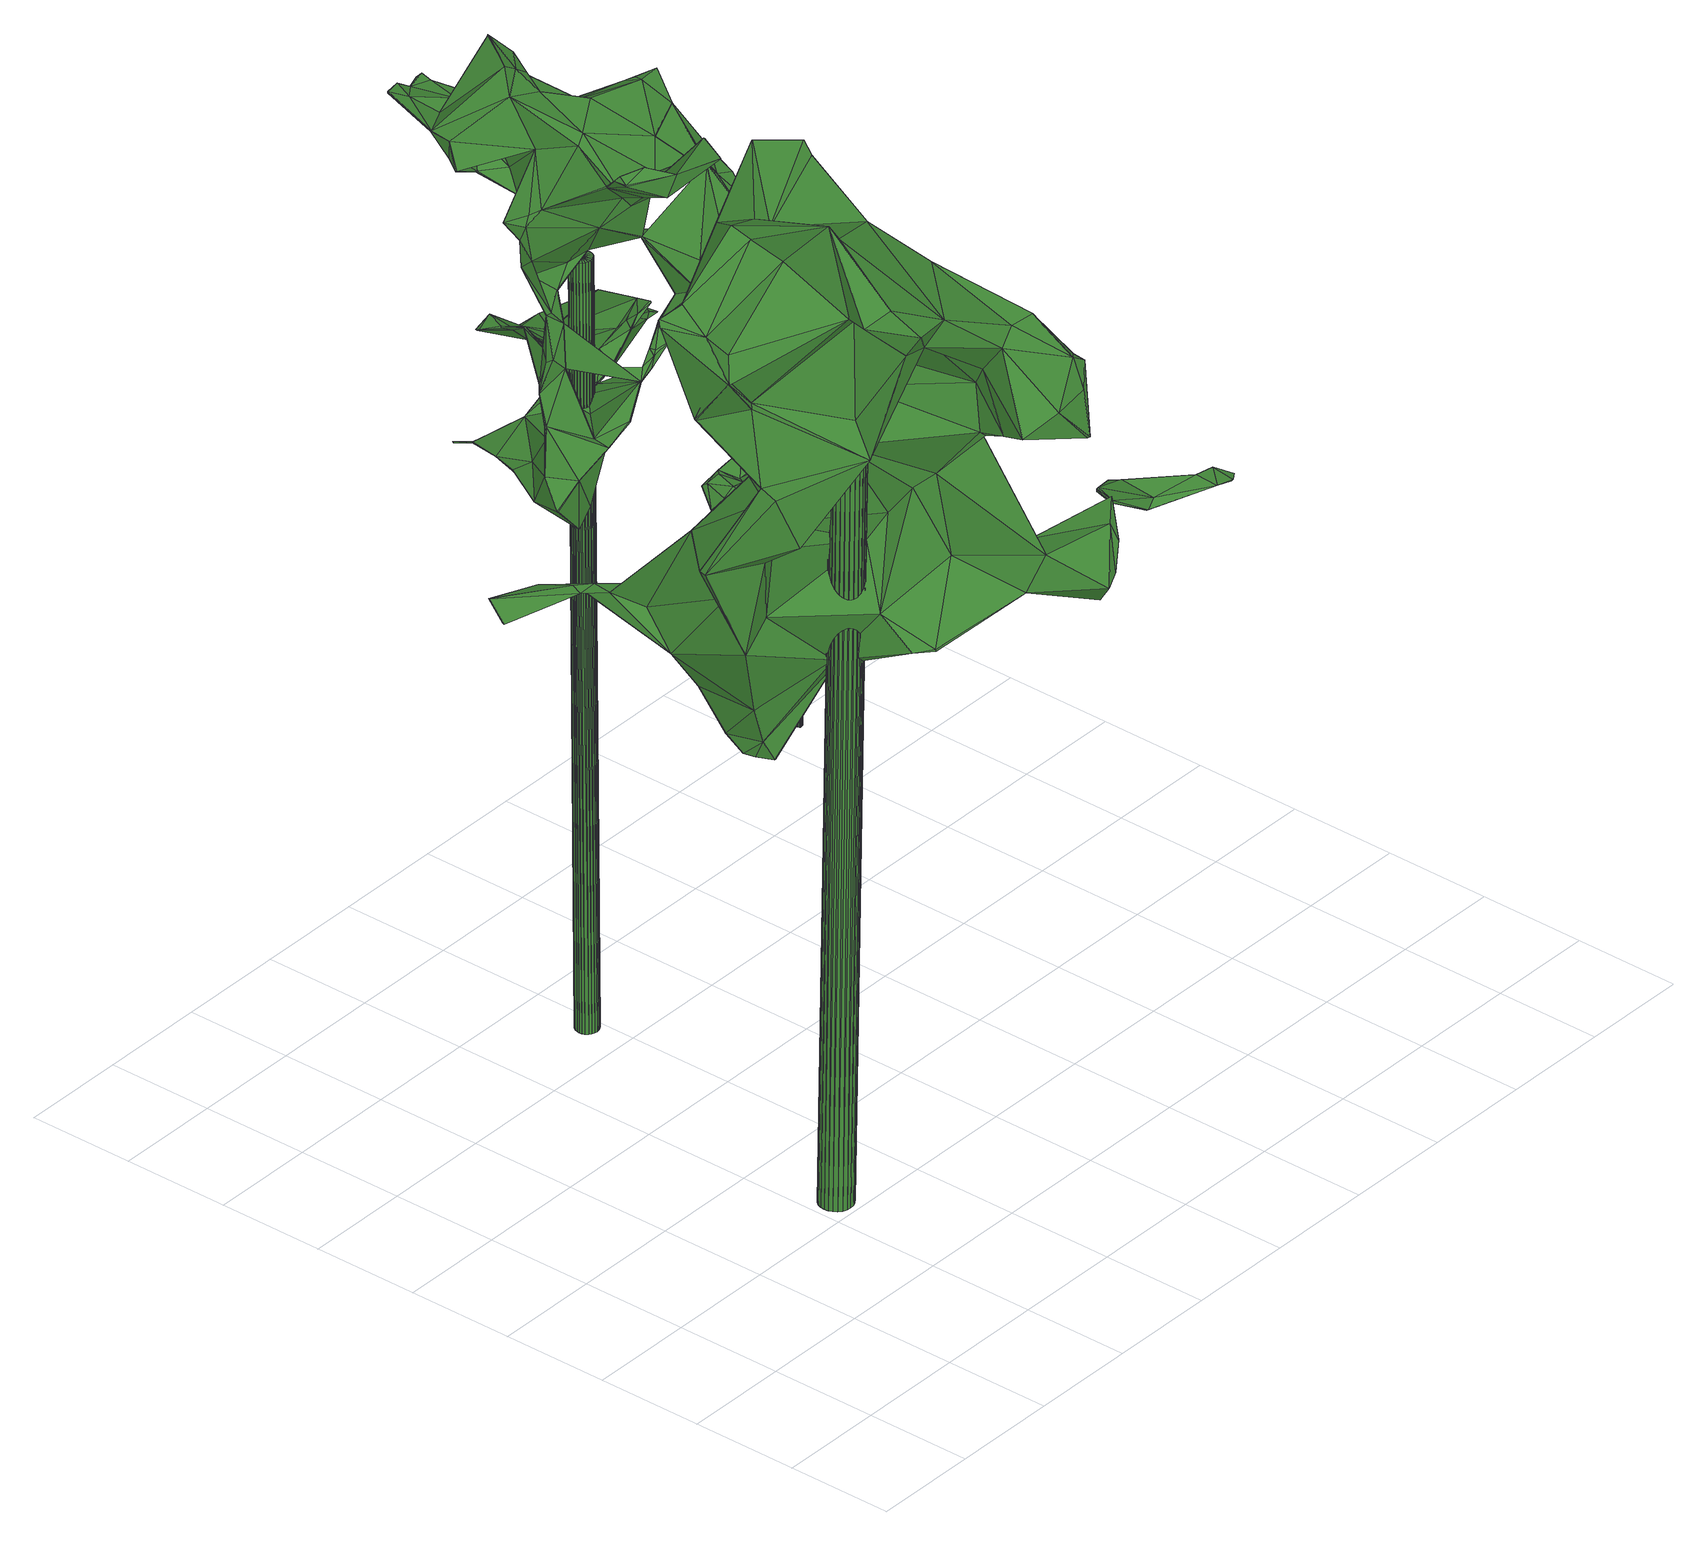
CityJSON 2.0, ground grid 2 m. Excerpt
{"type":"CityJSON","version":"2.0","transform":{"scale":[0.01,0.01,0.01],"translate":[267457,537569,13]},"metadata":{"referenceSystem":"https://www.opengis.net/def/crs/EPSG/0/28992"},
"CityObjects":{
"tree1":{"type":"SolitaryVegetationObject","attributes":{"gtid":83,"crown_width_m":7.77,"crown_median_z":27.76,"crown_r50_m":0.424,"crown_porosity":0.878,"trunk_H_m":14.56,"trunk_DBH_m":0.622,"trunk_radius_m":0.311,"trunk_base_height_m":13.2,"original_gtid":"88"},"geometry":[{"type":"Solid","lod":"3","boundaries":[[[[0,1,2]],[[3,4,5]],[[6,7,8]],[[9,10,11]],[[12,13,14]],[[15,16,17]],[[18,19,20]],[[21,19,18]],[[22,23,24]],[[25,26,27]],[[28,29,30]],[[31,32,33]],[[34,35,36]],[[14,37,38]],[[39,40,41]],[[28,42,29]],[[43,42,28]],[[44,45,46]],[[47,14,48]],[[47,37,14]],[[0,2,49]],[[50,51,52]],[[12,53,54]],[[16,15,55]],[[1,48,2]],[[33,32,56]],[[54,37,47]],[[57,56,32]],[[58,59,60]],[[61,25,27]],[[62,6,63]],[[50,52,64]],[[65,66,67]],[[68,69,70]],[[68,70,71]],[[10,41,5]],[[72,73,74]],[[75,76,77]],[[78,59,20]],[[79,80,30]],[[81,82,27]],[[61,27,82]],[[83,74,84]],[[37,53,85]],[[85,53,86]],[[29,79,30]],[[87,88,89]],[[90,58,91]],[[46,45,92]],[[93,94,73]],[[95,96,63]],[[57,32,31]],[[97,1,0]],[[97,0,49]],[[75,98,50]],[[99,50,98]],[[86,53,12]],[[100,69,68]],[[101,11,4]],[[56,57,102]],[[56,102,103]],[[104,105,106]],[[17,107,108]],[[93,89,94]],[[41,10,9]],[[34,36,94]],[[109,39,9]],[[110,13,54]],[[111,5,112]],[[102,113,103]],[[114,24,23]],[[105,115,116]],[[117,118,119]],[[120,119,107]],[[108,107,119]],[[23,22,121]],[[36,92,122]],[[35,92,36]],[[123,124,74]],[[70,125,126]],[[26,127,27]],[[105,128,106]],[[16,61,82]],[[8,7,129]],[[62,7,6]],[[62,129,7]],[[130,33,56]],[[131,132,77]],[[77,118,131]],[[70,126,133]],[[93,73,134]],[[34,44,46]],[[3,123,4]],[[73,122,74]],[[79,40,39]],[[29,40,79]],[[34,46,35]],[[94,122,73]],[[36,122,94]],[[92,35,46]],[[135,136,137]],[[67,138,139]],[[140,5,141]],[[67,139,65]],[[60,142,58]],[[143,144,18]],[[100,145,69]],[[146,147,148]],[[65,149,150]],[[16,55,61]],[[116,102,151]],[[61,55,25]],[[24,152,43]],[[42,43,152]],[[3,140,123]],[[145,153,69]],[[154,155,156]],[[157,155,154]],[[62,63,134]],[[62,134,129]],[[69,125,70]],[[21,125,69]],[[65,158,66]],[[159,97,137]],[[159,137,136]],[[14,160,2]],[[3,5,140]],[[4,83,161]],[[53,37,54]],[[78,60,59]],[[145,60,78]],[[142,145,162]],[[142,162,138]],[[159,1,97]],[[163,164,103]],[[25,55,15]],[[157,127,105]],[[25,15,26]],[[6,95,63]],[[67,66,165]],[[92,166,117]],[[45,166,92]],[[135,137,97]],[[122,92,117]],[[49,135,97]],[[103,164,56]],[[2,160,49]],[[20,19,78]],[[167,168,169]],[[34,166,44]],[[34,88,166]],[[159,48,1]],[[10,5,11]],[[5,4,11]],[[74,83,123]],[[4,123,83]],[[130,56,170]],[[150,91,158]],[[17,108,77]],[[150,149,28]],[[81,127,157]],[[27,127,81]],[[105,64,128]],[[156,171,172]],[[173,99,93]],[[11,174,9]],[[68,175,176]],[[157,154,81]],[[176,175,124]],[[147,146,28]],[[28,177,150]],[[79,39,80]],[[116,151,155]],[[54,13,12]],[[58,142,138]],[[163,143,59]],[[8,95,6]],[[158,65,150]],[[178,179,180]],[[179,162,145]],[[181,129,134]],[[31,151,57]],[[107,154,120]],[[182,112,40]],[[144,183,21]],[[95,8,181]],[[129,181,8]],[[43,28,146]],[[43,146,24]],[[82,17,16]],[[82,81,17]],[[122,117,74]],[[111,114,141]],[[111,141,5]],[[184,58,90]],[[58,138,67]],[[67,165,58]],[[174,185,186]],[[187,171,151]],[[108,119,118]],[[100,186,185]],[[115,105,104]],[[156,155,171]],[[115,183,188]],[[144,188,183]],[[175,189,190]],[[180,191,185]],[[179,185,191]],[[131,88,98]],[[107,81,154]],[[144,21,18]],[[157,105,116]],[[146,148,24]],[[94,88,34]],[[192,121,148]],[[99,87,93]],[[98,87,99]],[[193,167,192]],[[163,194,80]],[[139,147,149]],[[66,91,165]],[[58,165,91]],[[158,91,66]],[[104,183,115]],[[2,48,14]],[[96,95,181]],[[134,63,96]],[[134,96,93]],[[173,93,96]],[[139,149,65]],[[195,84,119]],[[161,84,195]],[[182,40,42]],[[22,24,148]],[[141,196,140]],[[157,116,155]],[[49,160,14]],[[101,4,197]],[[114,111,198]],[[163,199,194]],[[124,123,140]],[[140,196,168]],[[133,50,99]],[[115,102,116]],[[17,81,107]],[[77,108,118]],[[100,101,186]],[[75,50,64]],[[133,99,70]],[[99,71,70]],[[76,17,77]],[[186,172,174]],[[23,169,114]],[[188,144,143]],[[115,188,143]],[[20,59,200]],[[59,143,200]],[[170,164,163]],[[18,200,143]],[[51,201,128]],[[18,20,200]],[[14,38,86]],[[12,14,86]],[[201,104,106]],[[187,130,202]],[[33,130,187]],[[202,172,171]],[[173,203,99]],[[71,99,203]],[[119,84,117]],[[71,203,68]],[[175,68,203]],[[194,177,80]],[[30,80,177]],[[30,177,28]],[[168,178,180]],[[168,180,140]],[[102,57,151]],[[155,151,171]],[[31,33,151]],[[187,151,33]],[[140,180,204]],[[202,130,39]],[[39,130,80]],[[89,93,87]],[[115,113,102]],[[143,113,115]],[[202,171,187]],[[22,148,121]],[[184,59,58]],[[94,89,88]],[[143,163,113]],[[103,113,163]],[[170,163,80]],[[130,170,80]],[[124,140,204]],[[124,204,176]],[[85,38,37]],[[86,38,85]],[[133,51,50]],[[128,201,106]],[[133,201,51]],[[104,201,133]],[[126,104,133]],[[48,159,205]],[[48,205,47]],[[51,128,52]],[[128,64,52]],[[64,105,76]],[[64,76,75]],[[60,145,142]],[[72,175,190]],[[182,42,111]],[[112,182,111]],[[40,29,42]],[[39,41,9]],[[9,174,109]],[[184,163,59]],[[42,152,114]],[[124,72,74]],[[72,124,175]],[[170,56,164]],[[154,101,120]],[[154,156,101]],[[96,181,189]],[[40,5,41]],[[23,167,169]],[[78,19,153]],[[21,153,19]],[[78,153,145]],[[69,153,21]],[[28,149,147]],[[184,199,163]],[[90,199,184]],[[11,185,174]],[[112,5,40]],[[161,83,84]],[[24,114,152]],[[139,138,206]],[[193,179,168]],[[179,178,168]],[[139,206,192]],[[179,191,180]],[[47,205,54]],[[72,190,73]],[[117,84,74]],[[136,205,159]],[[135,110,136]],[[135,49,110]],[[136,110,205]],[[54,205,110]],[[11,101,180]],[[109,202,39]],[[98,75,132]],[[98,132,131]],[[194,91,150]],[[179,192,206]],[[179,193,192]],[[126,207,104]],[[131,166,88]],[[117,166,118]],[[45,44,166]],[[11,180,185]],[[145,185,179]],[[194,150,177]],[[173,189,203]],[[96,189,173]],[[125,207,126]],[[175,203,189]],[[183,104,207]],[[100,185,145]],[[87,98,88]],[[190,189,73]],[[134,73,189]],[[134,189,181]],[[21,207,125]],[[183,207,21]],[[15,208,26]],[[194,199,91]],[[90,91,199]],[[120,209,119]],[[195,119,209]],[[132,75,77]],[[101,156,186]],[[14,13,49]],[[110,49,13]],[[101,204,180]],[[101,100,204]],[[176,204,68]],[[68,204,100]],[[138,162,206]],[[147,139,148]],[[192,148,139]],[[193,168,167]],[[192,167,121]],[[121,167,23]],[[209,120,101]],[[4,161,197]],[[209,101,197]],[[195,197,161]],[[209,197,195]],[[156,172,186]],[[174,172,109]],[[109,172,202]],[[114,198,42]],[[42,198,111]],[[17,208,15]],[[76,208,17]],[[105,208,76]],[[26,208,127]],[[105,127,208]],[[179,206,162]],[[118,166,131]],[[196,169,168]],[[141,169,196]],[[114,169,141]],[[210,211,212]],[[210,212,213]],[[213,212,214]],[[213,214,215]],[[212,211,216]],[[212,216,214]],[[214,216,217]],[[214,217,215]],[[216,211,218]],[[216,218,217]],[[217,218,219]],[[217,219,215]],[[218,211,220]],[[218,220,219]],[[219,220,221]],[[219,221,215]],[[220,211,222]],[[220,222,221]],[[221,222,223]],[[221,223,215]],[[222,211,224]],[[222,224,223]],[[223,224,225]],[[223,225,215]],[[224,211,226]],[[224,226,225]],[[225,226,227]],[[225,227,215]],[[226,211,228]],[[226,228,227]],[[227,228,229]],[[227,229,215]],[[228,211,230]],[[228,230,229]],[[229,230,231]],[[229,231,215]],[[230,211,232]],[[230,232,231]],[[231,232,233]],[[231,233,215]],[[232,211,234]],[[232,234,233]],[[233,234,235]],[[233,235,215]],[[234,211,236]],[[234,236,235]],[[235,236,237]],[[235,237,215]],[[236,211,238]],[[236,238,237]],[[237,238,239]],[[237,239,215]],[[238,211,240]],[[238,240,239]],[[239,240,241]],[[239,241,215]],[[240,211,242]],[[240,242,241]],[[241,242,243]],[[241,243,215]],[[242,211,244]],[[242,244,243]],[[243,244,245]],[[243,245,215]],[[244,211,246]],[[244,246,245]],[[245,246,247]],[[245,247,215]],[[246,211,248]],[[246,248,247]],[[247,248,249]],[[247,249,215]],[[248,211,250]],[[248,250,249]],[[249,250,251]],[[249,251,215]],[[250,211,252]],[[250,252,251]],[[251,252,253]],[[251,253,215]],[[252,211,254]],[[252,254,253]],[[253,254,255]],[[253,255,215]],[[254,211,256]],[[254,256,255]],[[255,256,257]],[[255,257,215]],[[256,211,258]],[[256,258,257]],[[257,258,259]],[[257,259,215]],[[258,211,210]],[[258,210,259]],[[259,210,213]],[[259,213,215]]]]}]},
"tree2":{"type":"SolitaryVegetationObject","attributes":{"gtid":119,"crown_width_m":5.22,"crown_median_z":28.2,"crown_r50_m":0.312,"crown_porosity":0.911,"trunk_H_m":15.16,"trunk_DBH_m":0.413,"trunk_radius_m":0.207,"trunk_base_height_m":13.04,"original_gtid":"127"},"geometry":[{"type":"Solid","lod":"3","boundaries":[[[[260,261,262]],[[263,264,265]],[[266,267,268]],[[269,270,271]],[[272,273,274]],[[275,274,273]],[[276,277,278]],[[279,272,274]],[[280,281,282]],[[283,284,285]],[[286,287,288]],[[289,290,291]],[[286,292,293]],[[294,295,296]],[[297,298,271]],[[299,300,301]],[[302,303,304]],[[302,304,305]],[[306,307,264]],[[308,309,310]],[[286,293,311]],[[303,310,309]],[[312,264,313]],[[314,312,313]],[[307,315,316]],[[266,268,317]],[[288,293,292]],[[288,292,286]],[[318,319,320]],[[321,322,284]],[[323,324,325]],[[326,327,328]],[[329,330,331]],[[332,333,334]],[[335,336,337]],[[312,314,336]],[[338,339,266]],[[340,341,342]],[[343,342,341]],[[311,287,286]],[[344,345,346]],[[337,347,348]],[[315,306,296]],[[310,349,350]],[[351,352,353]],[[320,319,354]],[[355,274,356]],[[357,358,359]],[[303,309,304]],[[303,349,310]],[[360,361,362]],[[363,283,298]],[[364,365,351]],[[366,341,367]],[[368,291,369]],[[370,371,372]],[[373,371,370]],[[374,375,299]],[[376,377,378]],[[340,379,380]],[[342,379,340]],[[381,328,382]],[[383,384,385]],[[310,346,345]],[[310,345,308]],[[337,336,314]],[[386,387,388]],[[389,388,387]],[[390,391,392]],[[393,394,395]],[[396,304,309]],[[353,397,275]],[[393,398,399]],[[394,400,340]],[[318,401,402]],[[322,403,285]],[[314,404,405]],[[406,407,323]],[[312,408,296]],[[409,410,411]],[[350,412,413]],[[414,415,416]],[[310,413,346]],[[417,418,419]],[[264,420,265]],[[421,262,261]],[[322,373,403]],[[422,423,424]],[[317,268,425]],[[426,427,428]],[[428,273,429]],[[430,431,432]],[[433,407,406]],[[372,407,433]],[[263,265,434]],[[435,391,400]],[[394,391,435]],[[436,437,339]],[[438,439,440]],[[441,442,443]],[[296,306,312]],[[349,302,350]],[[444,321,284]],[[321,325,324]],[[403,283,285]],[[334,308,332]],[[303,302,349]],[[293,424,311]],[[322,321,373]],[[405,337,314]],[[387,445,446]],[[387,447,445]],[[369,448,449]],[[317,270,450]],[[451,270,317]],[[392,382,390]],[[381,382,392]],[[452,444,453]],[[325,454,455]],[[456,360,362]],[[457,458,384]],[[457,384,383]],[[442,354,459]],[[289,368,460]],[[322,285,284]],[[461,422,424]],[[278,277,462]],[[401,347,333]],[[334,333,347]],[[463,464,329]],[[305,412,302]],[[376,465,447]],[[346,466,344]],[[346,413,466]],[[337,348,335]],[[430,432,467]],[[320,443,468]],[[441,443,320]],[[266,469,470]],[[391,471,400]],[[432,472,267]],[[432,267,467]],[[294,473,295]],[[380,474,475]],[[273,279,429]],[[396,476,477]],[[478,440,421]],[[428,429,479]],[[480,470,376]],[[410,409,326]],[[406,481,433]],[[436,433,481]],[[330,482,331]],[[328,276,382]],[[424,293,288]],[[358,483,388]],[[386,388,483]],[[296,448,294]],[[449,448,296]],[[484,377,376]],[[444,452,321]],[[405,400,394]],[[394,340,395]],[[485,486,487]],[[485,487,472]],[[446,420,386]],[[337,405,347]],[[356,402,355]],[[488,436,339]],[[272,279,273]],[[451,317,425]],[[312,306,264]],[[489,490,385]],[[354,319,459]],[[326,279,274]],[[326,274,355]],[[394,491,492]],[[363,297,493]],[[328,494,276]],[[358,388,452]],[[366,343,341]],[[276,494,277]],[[278,382,276]],[[334,476,396]],[[310,350,413]],[[495,474,380]],[[315,307,306]],[[299,496,497]],[[425,487,498]],[[430,342,343]],[[479,328,381]],[[271,270,499]],[[402,356,500]],[[312,501,408]],[[320,354,441]],[[308,334,309]],[[372,433,436]],[[384,419,489]],[[302,412,350]],[[296,316,315]],[[325,502,454]],[[503,462,277]],[[504,278,462]],[[334,396,309]],[[359,493,357]],[[269,339,338]],[[505,370,488]],[[417,311,418]],[[339,269,506]],[[500,507,319]],[[288,485,461]],[[264,263,378]],[[402,401,508]],[[402,508,509]],[[264,378,313]],[[385,490,383]],[[387,446,510]],[[329,464,330]],[[330,464,482]],[[511,301,482]],[[411,410,305]],[[340,380,395]],[[411,492,409]],[[274,275,356]],[[295,435,512]],[[399,475,277]],[[436,370,372]],[[452,388,513]],[[430,343,366]],[[419,384,458]],[[397,514,275]],[[266,470,480]],[[267,480,467]],[[290,515,361]],[[440,439,516]],[[323,371,324]],[[430,467,342]],[[493,359,453]],[[498,487,486]],[[384,489,385]],[[484,420,377]],[[399,398,475]],[[395,398,393]],[[432,431,376]],[[425,287,451]],[[451,458,499]],[[517,404,314]],[[382,278,504]],[[390,382,504]],[[391,390,504]],[[430,366,431]],[[419,458,417]],[[402,509,355]],[[358,357,483]],[[386,483,446]],[[510,446,483]],[[510,483,357]],[[457,383,490]],[[498,288,287]],[[287,425,498]],[[376,431,480]],[[366,480,431]],[[344,332,345]],[[345,332,308]],[[405,411,477]],[[405,394,411]],[[413,333,466]],[[355,410,326]],[[412,410,355]],[[277,475,503]],[[289,515,290]],[[518,280,519]],[[283,363,284]],[[361,515,362]],[[428,479,426]],[[289,291,368]],[[369,260,520]],[[478,261,521]],[[318,515,289]],[[320,515,318]],[[305,304,411]],[[513,522,452]],[[497,388,389]],[[342,523,495]],[[318,500,319]],[[402,500,318]],[[326,328,479]],[[513,511,522]],[[482,522,511]],[[389,469,266]],[[282,524,525]],[[524,526,525]],[[311,527,418]],[[424,527,311]],[[419,528,489]],[[358,453,359]],[[452,453,358]],[[489,457,490]],[[396,477,304]],[[367,341,529]],[[331,437,329]],[[331,301,300]],[[325,522,482]],[[325,455,522]],[[389,299,497]],[[524,289,460]],[[524,318,289]],[[335,348,524]],[[438,416,530]],[[521,290,361]],[[261,290,521]],[[338,450,269]],[[435,400,512]],[[387,297,389]],[[305,410,412]],[[529,400,531]],[[295,473,532]],[[394,492,411]],[[335,501,336]],[[312,336,501]],[[393,391,394]],[[469,533,534]],[[480,366,467]],[[380,379,495]],[[342,495,379]],[[342,467,523]],[[401,524,347]],[[318,524,401]],[[347,524,348]],[[479,429,326]],[[326,429,279]],[[363,453,284]],[[493,453,363]],[[284,453,444]],[[457,499,458]],[[489,528,499]],[[489,499,457]],[[497,496,388]],[[261,260,369]],[[266,375,374]],[[324,373,321]],[[534,465,470]],[[376,535,465]],[[386,420,484]],[[264,307,420]],[[307,377,420]],[[409,426,536]],[[479,536,426]],[[282,449,524]],[[411,304,477]],[[488,339,506]],[[488,506,403]],[[378,537,313]],[[360,438,478]],[[440,478,438]],[[307,512,538]],[[400,405,538]],[[405,404,538]],[[517,537,404]],[[538,537,307]],[[538,404,537]],[[354,442,441]],[[512,400,538]],[[442,459,414]],[[442,414,443]],[[294,365,473]],[[362,515,456]],[[518,460,281]],[[485,288,486]],[[389,266,374]],[[498,486,288]],[[299,389,374]],[[468,456,515]],[[468,515,320]],[[298,297,363]],[[475,539,380]],[[398,539,475]],[[540,520,352]],[[540,352,351]],[[529,523,367]],[[400,471,541]],[[516,421,440]],[[423,527,424]],[[503,471,504]],[[504,471,391]],[[369,520,542]],[[297,357,493]],[[326,393,327]],[[277,494,399]],[[458,451,417]],[[311,417,451]],[[287,311,451]],[[378,263,535]],[[413,508,333]],[[413,509,508]],[[513,388,496]],[[513,496,299]],[[373,324,371]],[[378,535,432]],[[378,432,376]],[[275,427,353]],[[273,427,275]],[[529,531,495]],[[406,323,481]],[[502,522,455]],[[461,434,422]],[[479,381,536]],[[510,297,387]],[[473,365,364]],[[500,514,507]],[[447,484,376]],[[522,502,452]],[[321,452,502]],[[321,502,325]],[[534,470,469]],[[424,288,461]],[[434,535,263]],[[461,535,434]],[[325,543,323]],[[481,323,543]],[[401,333,508]],[[405,477,476]],[[517,314,313]],[[520,262,352]],[[482,301,331]],[[447,387,484]],[[386,484,387]],[[355,509,412]],[[413,412,509]],[[502,455,454]],[[544,501,335]],[[460,368,281]],[[531,541,471]],[[531,400,541]],[[529,340,400]],[[461,465,535]],[[485,465,461]],[[468,416,456]],[[465,423,447]],[[422,447,423]],[[409,536,326]],[[456,416,438]],[[510,357,297]],[[370,436,488]],[[523,467,366]],[[360,456,438]],[[421,516,530]],[[421,530,352]],[[367,523,366]],[[529,495,523]],[[300,437,331]],[[529,341,340]],[[317,450,338]],[[524,544,335]],[[449,544,524]],[[459,507,514]],[[470,465,545]],[[426,532,364]],[[473,364,532]],[[267,472,268]],[[275,514,500]],[[326,536,393]],[[380,539,395]],[[398,395,539]],[[475,474,503]],[[393,536,392]],[[393,392,391]],[[392,536,381]],[[266,317,338]],[[533,423,465]],[[533,528,423]],[[465,534,533]],[[469,389,533]],[[389,528,533]],[[504,462,503]],[[280,525,526]],[[299,301,511]],[[513,299,511]],[[364,427,426]],[[369,291,261]],[[261,291,290]],[[521,361,546]],[[521,546,478]],[[360,546,361]],[[266,480,267]],[[266,339,375]],[[436,463,437]],[[329,437,463]],[[481,464,463]],[[436,481,463]],[[482,464,325]],[[299,375,300]],[[300,375,437]],[[437,375,339]],[[397,414,514]],[[369,547,448]],[[471,503,474]],[[531,471,474]],[[531,474,495]],[[540,542,520]],[[351,542,540]],[[512,307,316]],[[443,416,468]],[[261,478,421]],[[282,281,449]],[[449,281,369]],[[517,313,537]],[[394,435,491]],[[295,491,435]],[[532,426,492]],[[532,492,295]],[[409,492,426]],[[518,519,524]],[[518,524,460]],[[369,281,368]],[[295,492,491]],[[505,488,403]],[[283,403,548]],[[283,548,298]],[[439,530,516]],[[377,537,378]],[[296,408,544]],[[370,505,373]],[[403,373,505]],[[307,537,377]],[[438,530,439]],[[416,352,530]],[[332,344,549]],[[282,525,280]],[[518,281,280]],[[360,478,546]],[[470,432,535]],[[535,376,470]],[[524,519,526]],[[544,408,501]],[[334,347,476]],[[405,476,347]],[[459,319,507]],[[500,356,275]],[[353,414,397]],[[351,427,364]],[[273,428,427]],[[353,427,351]],[[485,545,465]],[[472,545,485]],[[470,545,432]],[[432,545,472]],[[449,296,544]],[[519,280,526]],[[443,414,416]],[[296,295,316]],[[295,512,316]],[[372,371,407]],[[323,407,371]],[[418,527,419]],[[419,527,528]],[[423,528,527]],[[352,262,421]],[[389,271,528]],[[297,271,389]],[[528,271,499]],[[548,403,506]],[[548,506,298]],[[271,298,506]],[[271,506,269]],[[260,262,520]],[[450,270,269]],[[499,270,451]],[[487,425,268]],[[472,487,268]],[[399,494,393]],[[327,393,494]],[[459,514,414]],[[416,415,352]],[[414,353,415]],[[352,415,353]],[[327,494,328]],[[294,448,547]],[[365,294,542]],[[365,542,351]],[[542,294,547]],[[542,547,369]],[[332,549,333]],[[466,333,549]],[[466,549,344]],[[422,445,447]],[[422,434,445]],[[420,446,445]],[[434,265,445]],[[420,445,265]],[[481,543,464]],[[325,464,543]],[[550,551,552]],[[550,552,553]],[[553,552,554]],[[553,554,555]],[[552,551,556]],[[552,556,554]],[[554,556,557]],[[554,557,555]],[[556,551,558]],[[556,558,557]],[[557,558,559]],[[557,559,555]],[[558,551,560]],[[558,560,559]],[[559,560,561]],[[559,561,555]],[[560,551,562]],[[560,562,561]],[[561,562,563]],[[561,563,555]],[[562,551,564]],[[562,564,563]],[[563,564,565]],[[563,565,555]],[[564,551,566]],[[564,566,565]],[[565,566,567]],[[565,567,555]],[[566,551,568]],[[566,568,567]],[[567,568,569]],[[567,569,555]],[[568,551,570]],[[568,570,569]],[[569,570,571]],[[569,571,555]],[[570,551,572]],[[570,572,571]],[[571,572,573]],[[571,573,555]],[[572,551,574]],[[572,574,573]],[[573,574,575]],[[573,575,555]],[[574,551,576]],[[574,576,575]],[[575,576,577]],[[575,577,555]],[[576,551,578]],[[576,578,577]],[[577,578,579]],[[577,579,555]],[[578,551,580]],[[578,580,579]],[[579,580,581]],[[579,581,555]],[[580,551,582]],[[580,582,581]],[[581,582,583]],[[581,583,555]],[[582,551,584]],[[582,584,583]],[[583,584,585]],[[583,585,555]],[[584,551,586]],[[584,586,585]],[[585,586,587]],[[585,587,555]],[[586,551,588]],[[586,588,587]],[[587,588,589]],[[587,589,555]],[[588,551,590]],[[588,590,589]],[[589,590,591]],[[589,591,555]],[[590,551,592]],[[590,592,591]],[[591,592,593]],[[591,593,555]],[[592,551,594]],[[592,594,593]],[[593,594,595]],[[593,595,555]],[[594,551,596]],[[594,596,595]],[[595,596,597]],[[595,597,555]],[[596,551,598]],[[596,598,597]],[[597,598,599]],[[597,599,555]],[[598,551,550]],[[598,550,599]],[[599,550,553]],[[599,553,555]]]]}]},
"tree3":{"type":"SolitaryVegetationObject","attributes":{"gtid":524,"crown_width_m":3.29,"crown_median_z":17.42,"crown_r50_m":0.16,"crown_porosity":0.931,"trunk_H_m":4.4,"trunk_DBH_m":0.105,"trunk_radius_m":0.0523,"trunk_base_height_m":13.02,"original_gtid":"594"},"geometry":[{"type":"Solid","lod":"3","boundaries":[[[[600,601,602]],[[603,604,605]],[[606,607,608]],[[609,610,611]],[[612,613,614]],[[615,616,617]],[[618,617,616]],[[619,620,621]],[[622,623,624]],[[625,622,626]],[[627,628,629]],[[630,631,632]],[[633,634,635]],[[600,602,636]],[[637,638,639]],[[640,641,642]],[[626,643,644]],[[637,645,646]],[[624,602,601]],[[647,648,649]],[[620,650,651]],[[635,652,653]],[[654,603,605]],[[601,600,655]],[[656,657,658]],[[659,660,661]],[[662,629,628]],[[627,629,663]],[[610,664,611]],[[649,648,665]],[[666,667,668]],[[669,670,621]],[[647,671,648]],[[625,672,673]],[[651,674,675]],[[665,662,676]],[[622,608,677]],[[678,679,680]],[[679,681,680]],[[682,616,683]],[[684,685,603]],[[686,687,688]],[[689,690,691]],[[618,692,693]],[[694,695,696]],[[605,697,659]],[[649,698,647]],[[659,661,615]],[[673,681,679]],[[699,700,701]],[[701,702,699]],[[702,700,699]],[[603,685,703]],[[704,705,706]],[[704,706,707]],[[622,607,626]],[[708,709,710]],[[657,652,635]],[[711,712,668]],[[656,658,713]],[[678,680,714]],[[702,701,662]],[[715,716,717]],[[718,716,715]],[[673,719,681]],[[702,662,628]],[[618,720,692]],[[665,663,649]],[[721,609,722]],[[714,705,678]],[[723,724,671]],[[603,725,604]],[[726,727,625]],[[672,625,727]],[[618,693,617]],[[711,728,729]],[[730,731,732]],[[605,733,654]],[[734,643,626]],[[709,613,735]],[[652,657,656]],[[639,652,656]],[[635,736,633]],[[737,736,635]],[[645,639,656]],[[639,638,738]],[[674,739,740]],[[741,740,739]],[[729,697,605]],[[617,742,743]],[[744,643,632]],[[745,722,670]],[[746,711,644]],[[611,664,619]],[[711,729,667]],[[668,667,729]],[[747,748,749]],[[726,625,626]],[[682,683,660]],[[618,750,720]],[[603,703,725]],[[717,741,739]],[[679,751,673]],[[752,753,754]],[[733,747,654]],[[608,601,755]],[[658,756,713]],[[757,713,756]],[[666,712,711]],[[701,676,662]],[[703,758,725]],[[659,615,759]],[[659,759,733]],[[606,679,678]],[[760,761,762]],[[639,645,637]],[[698,649,663]],[[696,763,704]],[[665,676,627]],[[665,627,663]],[[734,607,606]],[[608,624,601]],[[608,607,677]],[[622,677,607]],[[617,759,615]],[[729,605,604]],[[764,765,766]],[[733,759,767]],[[694,731,730]],[[608,622,624]],[[768,686,769]],[[693,770,771]],[[720,750,741]],[[658,772,773]],[[694,757,670]],[[670,757,756]],[[694,696,757]],[[749,752,754]],[[684,703,685]],[[652,639,738]],[[688,774,640]],[[731,694,773]],[[731,773,772]],[[689,638,637]],[[732,731,772]],[[733,767,747]],[[775,753,752]],[[670,722,776]],[[606,630,734]],[[709,735,777]],[[610,745,664]],[[778,600,779]],[[778,779,679]],[[726,644,780]],[[726,626,644]],[[652,738,653]],[[690,689,761]],[[690,761,760]],[[707,696,704]],[[750,781,741]],[[753,782,783]],[[684,782,753]],[[628,676,700]],[[628,700,702]],[[733,605,659]],[[754,753,747]],[[754,747,749]],[[647,698,784]],[[643,734,630]],[[647,784,671]],[[784,723,671]],[[656,785,645]],[[693,692,770]],[[692,786,770]],[[656,713,785]],[[776,621,694]],[[666,711,667]],[[654,783,603]],[[747,783,654]],[[711,668,644]],[[758,604,725]],[[603,782,684]],[[783,782,603]],[[766,745,669]],[[780,644,668]],[[701,700,676]],[[611,776,722]],[[627,676,628]],[[694,670,776]],[[787,610,609]],[[720,788,692]],[[687,774,688]],[[775,681,719]],[[756,773,694]],[[781,789,786]],[[670,669,745]],[[625,790,791]],[[755,655,608]],[[601,655,755]],[[610,787,792]],[[766,650,620]],[[793,675,674]],[[734,626,607]],[[793,674,794]],[[705,704,763]],[[795,781,750]],[[640,642,688]],[[616,615,683]],[[668,796,666]],[[797,793,794]],[[794,732,797]],[[663,629,723]],[[688,798,686]],[[798,774,686]],[[614,708,710]],[[614,613,708]],[[661,683,615]],[[714,706,705]],[[686,768,687]],[[687,768,769]],[[799,742,748]],[[658,800,772]],[[746,801,728]],[[711,746,728]],[[610,722,745]],[[792,722,610]],[[675,620,651]],[[611,722,609]],[[791,624,623]],[[791,623,625]],[[802,634,740]],[[797,803,804]],[[705,763,606]],[[705,606,678]],[[766,669,764]],[[674,651,739]],[[799,743,742]],[[764,669,794]],[[792,721,722]],[[696,631,763]],[[630,763,631]],[[645,785,646]],[[680,760,714]],[[762,714,760]],[[774,687,769]],[[769,686,774]],[[637,762,805]],[[689,637,805]],[[637,646,762]],[[714,762,646]],[[787,609,806]],[[600,606,608]],[[696,807,757]],[[776,611,619]],[[636,779,600]],[[785,707,646]],[[729,758,780]],[[668,729,780]],[[604,758,729]],[[781,786,741]],[[644,744,746]],[[666,796,712]],[[668,712,796]],[[658,773,756]],[[767,759,617]],[[737,738,808]],[[737,808,809]],[[798,688,642]],[[752,691,775]],[[775,691,681]],[[737,809,736]],[[747,767,799]],[[743,799,767]],[[636,602,791]],[[636,791,790]],[[746,730,732]],[[746,732,793]],[[629,724,723]],[[624,791,602]],[[692,741,786]],[[801,746,793]],[[804,803,810]],[[744,694,730]],[[644,643,744]],[[794,675,732]],[[675,793,732]],[[671,665,648]],[[720,741,717]],[[693,742,617]],[[753,783,747]],[[703,780,758]],[[803,634,802]],[[797,740,634]],[[797,634,633]],[[640,774,641]],[[622,625,623]],[[774,798,641]],[[798,642,641]],[[651,650,717]],[[717,650,715]],[[781,795,801]],[[728,801,795]],[[693,811,742]],[[806,609,721]],[[779,790,751]],[[779,751,679]],[[763,630,606]],[[721,787,806]],[[792,787,721]],[[657,800,658]],[[707,807,696]],[[635,803,800]],[[635,800,657]],[[635,634,803]],[[747,799,748]],[[600,608,655]],[[766,664,745]],[[633,770,786]],[[812,748,811]],[[742,811,748]],[[771,811,693]],[[812,813,809]],[[793,789,801]],[[801,789,781]],[[710,777,614]],[[653,738,737]],[[614,777,612]],[[653,737,635]],[[682,618,616]],[[646,707,706]],[[646,706,714]],[[633,786,797]],[[663,723,784]],[[663,784,698]],[[811,771,813]],[[619,621,776]],[[620,669,621]],[[620,675,669]],[[803,797,800]],[[800,797,772]],[[772,797,732]],[[669,675,794]],[[775,719,672]],[[673,672,719]],[[770,633,813]],[[770,813,771]],[[720,716,788]],[[814,748,812]],[[689,691,815]],[[665,724,662]],[[671,724,665]],[[629,662,724]],[[809,815,814]],[[749,748,814]],[[749,814,752]],[[730,746,744]],[[752,814,691]],[[815,691,814]],[[681,691,690]],[[750,618,682]],[[785,807,707]],[[809,808,815]],[[670,756,621]],[[694,621,756]],[[713,757,807]],[[713,807,785]],[[620,664,766]],[[619,664,620]],[[672,684,816]],[[775,816,753]],[[684,753,816]],[[672,816,775]],[[606,600,778]],[[606,778,679]],[[815,808,638]],[[738,638,808]],[[815,638,689]],[[797,804,740]],[[674,740,804]],[[794,674,804]],[[794,804,764]],[[760,680,690]],[[681,690,680]],[[811,813,812]],[[814,812,809]],[[803,802,810]],[[790,779,636]],[[717,739,651]],[[793,817,789]],[[661,660,683]],[[750,682,795]],[[660,795,682]],[[780,703,727]],[[780,727,726]],[[684,727,703]],[[672,727,684]],[[659,697,660]],[[660,697,795]],[[728,795,697]],[[788,716,718]],[[613,709,708]],[[736,809,813]],[[736,813,633]],[[777,818,709]],[[818,710,709]],[[710,818,777]],[[717,716,720]],[[728,697,729]],[[797,817,793]],[[786,789,817]],[[786,817,797]],[[744,632,694]],[[694,632,695]],[[696,695,632]],[[630,632,643]],[[673,751,790]],[[767,617,743]],[[766,765,650]],[[613,612,735]],[[612,777,735]],[[804,819,764]],[[810,819,804]],[[741,692,788]],[[741,788,740]],[[805,762,761]],[[805,761,689]],[[715,819,718]],[[810,718,819]],[[625,820,790]],[[673,820,625]],[[673,790,820]],[[740,788,802]],[[788,718,810]],[[788,810,802]],[[819,715,765]],[[819,765,764]],[[650,765,715]],[[632,631,696]],[[821,822,823]],[[821,823,824]],[[824,823,825]],[[824,825,826]],[[823,822,827]],[[823,827,825]],[[825,827,828]],[[825,828,826]],[[827,822,829]],[[827,829,828]],[[828,829,830]],[[828,830,826]],[[829,822,831]],[[829,831,830]],[[830,831,832]],[[830,832,826]],[[831,822,833]],[[831,833,832]],[[832,833,834]],[[832,834,826]],[[833,822,835]],[[833,835,834]],[[834,835,836]],[[834,836,826]],[[835,822,837]],[[835,837,836]],[[836,837,838]],[[836,838,826]],[[837,822,839]],[[837,839,838]],[[838,839,840]],[[838,840,826]],[[839,822,841]],[[839,841,840]],[[840,841,842]],[[840,842,826]],[[841,822,843]],[[841,843,842]],[[842,843,844]],[[842,844,826]],[[843,822,845]],[[843,845,844]],[[844,845,846]],[[844,846,826]],[[845,822,847]],[[845,847,846]],[[846,847,848]],[[846,848,826]],[[847,822,849]],[[847,849,848]],[[848,849,850]],[[848,850,826]],[[849,822,851]],[[849,851,850]],[[850,851,852]],[[850,852,826]],[[851,822,853]],[[851,853,852]],[[852,853,854]],[[852,854,826]],[[853,822,855]],[[853,855,854]],[[854,855,856]],[[854,856,826]],[[855,822,857]],[[855,857,856]],[[856,857,858]],[[856,858,826]],[[857,822,859]],[[857,859,858]],[[858,859,860]],[[858,860,826]],[[859,822,861]],[[859,861,860]],[[860,861,862]],[[860,862,826]],[[861,822,863]],[[861,863,862]],[[862,863,864]],[[862,864,826]],[[863,822,865]],[[863,865,864]],[[864,865,866]],[[864,866,826]],[[865,822,867]],[[865,867,866]],[[866,867,868]],[[866,868,826]],[[867,822,869]],[[867,869,868]],[[868,869,870]],[[868,870,826]],[[869,822,821]],[[869,821,870]],[[870,821,824]],[[870,824,826]]]]}]}
},
"vertices":[
[1028,353,1136],[1036,358,1143],[1050,343,1140],[200,366,1529],[235,343,1429],[310,258,1599],[83,874,1182],[88,849,1142],[81,872,1183],[330,302,1645],[320,288,1594],[328,321,1577],[1191,226,1118],[1153,228,1128],[1145,264,1135],[728,153,1199],[704,99,1191],[612,179,1218],[679,550,1615],[677,554,1617],[703,561,1639],[576,626,1507],[83,515,1881],[79,509,1869],[110,438,1865],[755,103,1280],[807,161,1314],[755,121,1305],[314,349,2015],[278,244,1877],[321,224,1900],[633,62,1562],[654,93,1630],[571,75,1635],[354,542,908],[322,536,901],[317,568,929],[1185,261,1134],[1184,261,1130],[404,222,1786],[349,214,1802],[314,260,1600],[301,294,1863],[295,429,1922],[346,487,898],[342,486,899],[329,515,899],[1145,263,1139],[1050,342,1144],[1044,284,1111],[617,470,1237],[651,477,1269],[653,475,1266],[1192,224,1121],[1152,225,1130],[719,113,1196],[662,122,1677],[694,124,1654],[486,523,1911],[608,513,1727],[470,470,1760],[711,73,1252],[156,870,1157],[188,857,1163],[658,463,1271],[433,609,2011],[497,556,2000],[434,611,2009],[361,556,1413],[496,576,1496],[450,552,1415],[383,566,1375],[281,536,1226],[274,648,1072],[228,452,1177],[589,437,1199],[657,256,1254],[477,257,1140],[602,520,1710],[356,188,1844],[438,208,1829],[634,155,1291],[663,46,1257],[237,419,1367],[295,465,1211],[1215,241,1114],[1212,241,1112],[391,538,1138],[391,539,1045],[336,639,1058],[476,483,1911],[496,536,1981],[324,495,940],[310,715,1113],[306,617,1006],[208,801,1174],[240,782,1170],[995,349,1146],[518,481,1118],[413,556,1263],[474,486,1526],[427,413,1500],[697,151,1654],[642,192,1744],[628,388,1398],[698,352,1374],[698,489,1329],[578,309,1253],[476,257,1144],[445,328,1794],[1044,281,1114],[194,412,1705],[328,304,1648],[619,217,1692],[111,390,1791],[643,291,1522],[643,287,1519],[422,428,1078],[444,280,1143],[442,346,1193],[532,352,1390],[84,517,1878],[293,488,1020],[140,465,1373],[144,480,1372],[537,590,1494],[493,551,1462],[675,221,1274],[695,491,1306],[87,845,1142],[549,177,1729],[472,444,1062],[512,424,1147],[511,431,1335],[223,792,1161],[964,292,1164],[966,291,1168],[973,330,1170],[319,563,1909],[289,565,1943],[187,386,1552],[194,411,1693],[399,499,1771],[592,447,1679],[633,522,1591],[457,499,1705],[257,466,1969],[241,494,1992],[127,502,1894],[297,491,1978],[320,477,1956],[631,65,1560],[151,425,1815],[563,534,1557],[559,325,1416],[560,221,1534],[557,231,1538],[612,275,1493],[497,553,2002],[975,329,1173],[1062,286,1124],[290,447,1353],[388,500,1772],[544,323,1839],[640,189,1745],[483,558,1977],[442,442,1052],[82,510,1867],[148,494,1661],[137,413,1770],[590,191,1747],[537,164,1569],[575,255,1616],[289,737,1164],[520,460,1624],[269,601,1336],[288,462,1440],[351,357,1968],[189,502,1662],[248,511,1702],[250,434,1600],[203,781,1170],[338,315,1832],[609,523,1573],[469,426,1828],[456,495,1704],[506,454,1560],[502,95,1609],[572,433,1672],[238,748,1168],[277,702,1139],[238,424,1650],[129,504,1890],[152,429,1814],[478,403,1917],[483,410,1289],[147,490,1661],[306,451,1397],[141,410,1771],[480,404,1914],[703,557,1637],[694,491,1328],[560,228,1661],[310,605,1310],[286,433,1490],[1061,283,1128],[304,517,1856],[535,546,1517],[681,228,1245],[517,392,1333],[456,425,20],[425,425,20],[455,433,20],[467,408,1476],[466,416,1476],[436,408,1476],[452,440,20],[463,423,1476],[447,447,20],[459,430,1476],[441,452,20],[452,435,1476],[433,455,20],[445,438,1476],[425,456,20],[437,439,1477],[417,455,20],[429,438,1477],[410,452,20],[421,435,1477],[403,447,20],[415,430,1477],[398,441,20],[410,424,1477],[395,433,20],[406,416,1476],[394,425,20],[405,408,1476],[395,417,20],[406,400,1476],[398,410,20],[409,393,1476],[403,403,20],[414,386,1476],[409,398,20],[421,381,1476],[417,395,20],[428,378,1476],[425,394,20],[436,377,1476],[433,395,20],[444,378,1476],[440,398,20],[452,381,1476],[447,403,20],[458,386,1476],[452,409,20],[463,392,1476],[455,417,20],[466,400,1476],
[498,1249,1719],[450,1285,1765],[515,1282,1753],[431,1027,1403],[429,1040,1486],[429,1040,1394],[591,1067,1258],[561,949,1326],[524,942,1270],[599,1095,1262],[551,1075,1231],[608,1135,1272],[710,1086,1788],[702,1102,1778],[703,1066,1795],[605,1118,1785],[827,978,1589],[818,937,1554],[847,988,1520],[750,1074,1790],[497,1247,1720],[471,1221,1669],[512,1187,1670],[640,1230,1245],[633,1286,1244],[660,1253,1238],[446,985,1082],[479,989,1109],[425,967,1196],[374,1200,1786],[380,1244,1783],[385,1210,1744],[381,975,1154],[380,976,1154],[547,1165,1638],[571,1072,1610],[500,1112,1603],[534,1198,1336],[620,1174,1266],[634,1099,1289],[686,1076,1312],[700,1097,1312],[609,855,1818],[580,797,1818],[569,849,1763],[629,903,1744],[426,1074,1550],[468,1049,1511],[409,855,1827],[479,827,1781],[490,816,1826],[427,1064,1112],[397,1067,1585],[434,1034,1491],[392,1040,1610],[476,1074,1543],[495,1051,1552],[549,1046,1228],[458,1142,1854],[488,1154,1888],[492,1180,1880],[710,1290,1238],[710,1289,1236],[832,1186,1238],[794,1237,1262],[784,1226,1274],[731,1025,1752],[759,975,1643],[793,998,1644],[740,1077,1335],[740,1079,1337],[711,1081,1326],[411,881,1825],[436,918,1787],[436,917,1784],[351,1066,1696],[369,1046,1661],[367,1032,1693],[593,1067,1256],[631,1067,1270],[666,916,1466],[628,966,1405],[623,941,1378],[598,950,1370],[415,873,1836],[410,856,1829],[453,853,1843],[388,1016,1723],[373,1031,1714],[580,798,1819],[608,857,1819],[633,1221,1721],[531,1302,1762],[609,1219,1777],[514,1231,1908],[640,987,1751],[588,1079,1812],[500,1240,1336],[527,1241,1352],[507,1254,1327],[414,1343,1818],[378,1333,1822],[379,1333,1824],[630,1228,1251],[650,1187,1709],[568,1165,1695],[598,962,1369],[629,969,1404],[369,1182,1736],[470,1223,1667],[812,1180,1243],[830,1186,1236],[834,1176,1229],[792,1236,1260],[604,1076,1265],[629,1068,1272],[457,1022,1377],[459,1028,1461],[457,1027,1461],[678,915,1445],[717,877,1462],[791,1000,1642],[826,981,1588],[462,1263,1124],[469,1229,1135],[461,1264,1127],[494,1139,1388],[493,1139,1386],[535,1198,1338],[580,1101,1273],[809,976,1562],[747,938,1541],[787,980,1604],[757,974,1642],[595,976,1582],[677,922,1517],[505,899,1738],[607,1217,1776],[748,936,1542],[788,925,1556],[594,977,1580],[495,1028,1788],[519,1038,1797],[676,1235,1245],[493,1049,1553],[481,971,1660],[841,1147,1236],[835,1176,1230],[394,1042,1611],[646,1029,1720],[640,986,1749],[592,947,1719],[630,904,1746],[542,884,1774],[533,1196,1869],[516,1280,1755],[500,1289,1768],[451,1116,1127],[450,1129,1135],[452,1166,1144],[460,1074,1393],[498,1342,1779],[414,1031,1280],[432,1042,1243],[397,1017,1197],[529,1023,1201],[660,1051,1724],[644,1161,1748],[703,1101,1776],[749,1075,1788],[591,947,1363],[573,956,1347],[559,948,1328],[840,1147,1234],[419,1047,1335],[581,1016,1585],[808,1142,1240],[688,1075,1310],[451,1345,1792],[495,1358,1790],[484,1360,1787],[513,1231,1906],[526,1244,1898],[524,1243,1897],[633,1287,1246],[434,1059,1340],[492,1140,1387],[436,1059,1338],[490,1153,1643],[489,1151,1644],[571,1071,1244],[510,1078,1158],[634,1262,1265],[632,1262,1264],[751,1130,1277],[726,1116,1286],[412,1316,1805],[471,1229,1137],[482,1189,1135],[536,1199,1878],[370,1180,1738],[415,1029,1281],[845,987,1519],[753,1128,1277],[749,1111,1322],[476,978,1247],[433,876,1824],[582,946,1342],[451,1284,1767],[570,1070,1246],[559,950,1327],[705,931,1503],[523,941,1271],[588,1141,1672],[718,879,1462],[770,926,1535],[495,934,1727],[510,928,1706],[449,1346,1790],[732,1027,1750],[574,957,1346],[819,1147,1247],[748,1113,1324],[511,1203,1353],[465,1072,1391],[474,946,1244],[475,946,1243],[508,947,1256],[752,1129,1276],[469,1229,1137],[463,1263,1127],[580,1014,1587],[596,1048,1693],[507,1251,1326],[788,978,1605],[706,931,1402],[609,1135,1274],[604,1116,1280],[490,962,1238],[495,1139,1211],[526,1135,1833],[371,1048,1662],[675,1236,1247],[771,928,1534],[844,989,1520],[783,1224,1272],[679,1106,1286],[525,1161,1860],[496,935,1729],[592,947,1721],[509,1202,1351],[694,1112,1294],[528,1034,1566],[621,1174,1269],[529,1173,1852],[380,1243,1785],[496,1359,1788],[427,1072,1551],[388,1209,1745],[486,1165,1817],[512,1239,1696],[411,1316,1803],[659,1227,1253],[634,967,1377],[476,1103,1759],[520,1205,1680],[566,1164,1697],[455,1092,1164],[493,1139,1213],[665,964,1439],[499,1342,1781],[688,938,1476],[605,1075,1710],[544,1070,1236],[547,1046,1230],[455,1022,1377],[758,976,1642],[466,1048,1513],[526,1032,1567],[705,928,1504],[513,1238,1698],[677,924,1516],[520,1207,1678],[814,1179,1245],[462,1049,1706],[523,943,1272],[412,1343,1816],[513,1188,1668],[658,1226,1251],[412,881,1827],[596,1075,4],[575,1075,4],[595,1080,4],[579,1075,1520],[578,1080,1520],[558,1075,1520],[593,1085,4],[576,1085,1520],[590,1090,4],[573,1089,1520],[585,1093,4],[569,1093,1520],[580,1095,4],[564,1095,1520],[575,1096,4],[558,1095,1520],[570,1095,4],[553,1095,1520],[565,1093,4],[548,1093,1520],[560,1090,4],[544,1089,1520],[557,1085,4],[540,1085,1520],[555,1080,4],[539,1080,1520],[554,1075,4],[538,1075,1520],[555,1070,4],[539,1069,1520],[557,1065,4],[540,1064,1520],[560,1060,4],[544,1060,1520],[565,1057,4],[548,1057,1520],[570,1055,4],[553,1055,1520],[575,1054,4],[558,1054,1520],[580,1055,4],[564,1055,1520],[585,1057,4],[569,1057,1520],[590,1060,4],[573,1060,1520],[593,1065,4],[576,1064,1520],[595,1070,4],[578,1069,1520],
[1388,1226,425],[1418,1206,380],[1436,1190,401],[1618,1330,463],[1621,1340,453],[1641,1360,450],[1395,1288,425],[1457,1276,445],[1427,1240,388],[1454,1341,348],[1464,1378,347],[1464,1378,348],[1603,1466,373],[1614,1468,402],[1603,1467,373],[1650,1441,473],[1612,1460,473],[1600,1456,493],[1607,1493,475],[1474,1410,361],[1483,1446,372],[1457,1397,389],[1454,1239,420],[1466,1218,438],[1463,1200,409],[1490,1245,456],[1482,1291,443],[1317,1327,338],[1303,1359,338],[1317,1327,337],[1405,1324,441],[1401,1337,442],[1413,1359,442],[1484,1504,481],[1458,1523,434],[1423,1503,473],[1403,1214,451],[1361,1412,452],[1409,1424,459],[1375,1450,465],[1533,1472,306],[1532,1471,306],[1534,1471,306],[1452,1334,455],[1500,1333,454],[1348,1421,455],[1351,1386,431],[1370,1306,328],[1364,1317,316],[1371,1306,330],[1534,1461,384],[1534,1460,385],[1392,1500,464],[1411,1492,476],[1624,1361,469],[1422,1242,379],[1358,1464,444],[1389,1510,457],[1403,1461,451],[1638,1404,471],[1642,1427,458],[1643,1427,459],[1303,1359,337],[1324,1292,339],[1473,1410,360],[1340,1327,335],[1552,1373,364],[1554,1378,389],[1553,1377,389],[1482,1446,373],[1457,1398,388],[1364,1316,315],[1504,1279,471],[1453,1256,490],[1526,1492,395],[1494,1459,392],[1304,1359,338],[1454,1240,421],[1361,1291,446],[1395,1276,479],[1390,1303,473],[1425,1308,482],[1612,1460,471],[1649,1442,472],[1569,1303,480],[1573,1297,478],[1514,1400,293],[1514,1400,291],[1534,1456,299],[1421,1388,464],[1431,1339,461],[1459,1358,487],[1563,1522,457],[1554,1488,481],[1417,1397,426],[1406,1379,434],[1381,1363,427],[1614,1405,465],[1328,1282,334],[1300,1398,373],[1300,1397,372],[1300,1398,372],[1299,1398,372],[1573,1296,477],[1375,1360,430],[1362,1313,417],[1353,1329,440],[1351,1386,429],[1614,1469,401],[1654,1478,396],[1654,1479,395],[1553,1379,389],[1550,1373,364],[1353,1445,428],[1353,1329,442],[1526,1492,393],[1550,1515,400],[1551,1514,399],[1518,1528,412],[1477,1295,470],[1562,1524,444],[1417,1374,322],[1463,1378,348],[1325,1292,338],[1340,1326,334],[1618,1330,462],[1512,1287,442],[1513,1287,443],[1575,1410,458],[1589,1365,443],[1454,1408,462],[1453,1425,468],[1495,1441,444],[1634,1393,474],[1442,1297,453],[1614,1468,401],[1444,1475,458],[1434,1460,463],[1403,1455,472],[1550,1514,401],[1518,1528,414],[1562,1522,444],[1568,1439,483],[1589,1420,477],[1457,1375,463],[1472,1410,361],[1510,1393,458],[1579,1378,482],[1535,1408,485],[1535,1407,484],[1595,1484,465],[1442,1234,477],[1502,1358,481],[1557,1334,478],[1551,1372,459],[1423,1242,378],[1397,1418,426],[1364,1418,402],[1581,1331,461],[1637,1404,472],[1401,1337,444],[1413,1359,444],[1375,1360,432],[1364,1313,416],[1484,1502,386],[1494,1460,391],[1482,1446,371],[1614,1405,467],[1514,1399,292],[1513,1400,292],[1518,1501,476],[1534,1477,483],[1440,1466,453],[1410,1424,459],[1533,1456,300],[1492,1320,486],[1458,1396,388],[1654,1478,395],[1420,1256,443],[1403,1216,451],[1533,1311,442],[1559,1473,467],[1581,1331,463],[1585,1366,472],[1328,1283,333],[1341,1424,437],[1518,1501,474],[1425,1360,317],[1518,1529,413],[1528,1462,468],[1442,1213,485],[1465,1218,440],[1417,1375,321],[1497,1441,444],[1493,1460,392],[1593,1430,462],[1551,1372,364],[1470,1492,445],[1534,1456,300],[1576,1404,479],[1435,1489,452],[1549,1433,465],[1504,1555,398],[1457,1523,434],[1484,1502,388],[1406,1379,436],[1425,1360,319],[1363,1417,402],[1453,1425,470],[1481,1440,483],[1504,1554,397],[1535,1456,482],[1525,1441,479],[1493,1468,469],[1512,1399,480],[1446,1395,496],[1514,1313,464],[1493,1468,467],[1655,1478,395],[1484,1502,387],[1444,1234,477],[1480,1375,2],[1475,1375,2],[1480,1377,2],[1483,1385,441],[1483,1386,441],[1478,1385,442],[1479,1378,2],[1482,1388,441],[1479,1379,2],[1481,1389,441],[1478,1380,2],[1480,1390,441],[1476,1380,2],[1479,1390,441],[1475,1380,2],[1478,1390,441],[1474,1380,2],[1476,1390,441],[1472,1380,2],[1475,1390,441],[1471,1379,2],[1474,1389,441],[1470,1378,2],[1473,1388,441],[1470,1376,2],[1472,1386,442],[1470,1375,2],[1472,1385,442],[1470,1374,2],[1473,1383,442],[1471,1372,2],[1473,1382,442],[1471,1371,2],[1474,1381,442],[1472,1370,2],[1475,1380,442],[1474,1370,2],[1476,1380,442],[1475,1370,2],[1478,1380,442],[1477,1370,2],[1479,1380,442],[1478,1371,2],[1480,1381,442],[1479,1371,2],[1481,1381,442],[1480,1372,2],[1482,1382,442],[1480,1374,2],[1483,1384,442]
]}
